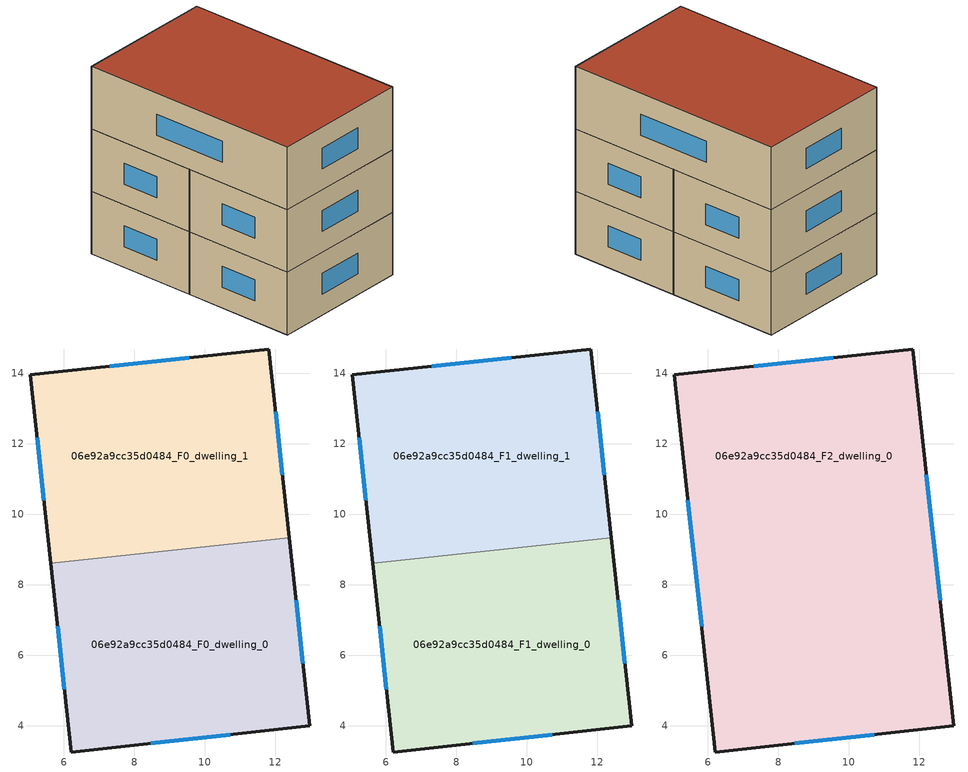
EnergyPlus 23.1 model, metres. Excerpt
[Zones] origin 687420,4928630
06e92a9cc35d0484_F0_dwelling_0
 floor ground (EU_floor_Construction): 12.98,3.99 12.4,9.34 5.63,8.61 6.21,3.25 z0
 wall outside (EU_wall_Construction): 12.4,9.34 12.98,3.99 6.21,3.25 5.63,8.61 z0:3
 wall to 06e92a9cc35d0484_F0_dwelling_1 (EU_wall_Construction): 5.63,8.61 12.4,9.34 z0:3
 window (EU_Window_Construction): 12.59,7.56 12.78,5.77 / 10.72,3.74 8.46,3.5 / 6.01,5.03 5.82,6.82 z1:2
06e92a9cc35d0484_F0_dwelling_1
 floor ground (EU_floor_Construction): 12.4,9.34 11.82,14.69 5.05,13.96 5.63,8.61 z0
 wall outside (EU_wall_Construction): 5.63,8.61 5.05,13.96 11.82,14.69 12.4,9.34 z0:3
 window (EU_Window_Construction): 5.43,10.39 5.24,12.17 / 7.3,14.2 9.56,14.45 / 12.01,12.91 12.2,11.12 z1:2
06e92a9cc35d0484_F1_dwelling_0
 floor to 06e92a9cc35d0484_F0_dwelling_0 (EU_floor_Construction): 12.98,3.99 12.4,9.34 5.63,8.61 6.21,3.25 z3
 wall outside (EU_wall_Construction): 12.4,9.34 12.98,3.99 6.21,3.25 5.63,8.61 z3:6
 wall to 06e92a9cc35d0484_F1_dwelling_1 (EU_wall_Construction): 5.63,8.61 12.4,9.34 z3:6
 window (EU_Window_Construction): 12.59,7.56 12.78,5.77 / 10.72,3.74 8.46,3.5 / 6.01,5.03 5.82,6.82 z4:5
06e92a9cc35d0484_F1_dwelling_1
 floor to 06e92a9cc35d0484_F0_dwelling_1 (EU_floor_Construction): 12.4,9.34 11.82,14.69 5.05,13.96 5.63,8.61 z3
 wall outside (EU_wall_Construction): 5.63,8.61 5.05,13.96 11.82,14.69 12.4,9.34 z3:6
 window (EU_Window_Construction): 5.43,10.39 5.24,12.17 / 7.3,14.2 9.56,14.45 / 12.01,12.91 12.2,11.12 z4:5
06e92a9cc35d0484_F2_dwelling_0
 floor to 06e92a9cc35d0484_F1_dwelling_0 (EU_floor_Construction): 12.98,3.99 12.4,9.34 5.63,8.61 6.21,3.25 z6
 floor to 06e92a9cc35d0484_F1_dwelling_1 (EU_floor_Construction): 12.4,9.34 11.82,14.69 5.05,13.96 5.63,8.61 z6
 wall outside (EU_wall_Construction): 11.82,14.69 12.98,3.99 6.21,3.25 5.05,13.96 11.82,14.69 z6:9
 window (EU_Window_Construction): 12.2,11.12 12.59,7.56 / 10.72,3.74 8.46,3.5 / 5.82,6.82 5.43,10.39 / 7.3,14.2 9.56,14.45 z7:8
 roof outside (EU_roof_Construction): 11.82,14.69 12.98,3.99 6.21,3.25 5.05,13.96 z9
[Building]
EU S2 Campaign: North Axis=0; Terrain=City; Solar Distribution=FullExterior
[Site:Location]
Bologna: Latitude=44.5; Longitude=11.25; Time Zone=1; Elevation=37
[SizingPeriod:WeatherFileDays]
AnnualSizingPeriod: Begin Month=1; Begin Day of Month=1; End Month=12; End Day of Month=31; Day of Week for Start Day=Monday; Use Weather File Daylight Saving Period=No; Use Weather File Rain and Snow Indicators=No
[MATERIAL]
EU_InternalMass_Material: Roughness=MediumRough; Thickness=0.1; Conductivity=1; Density=1800; Specific Heat=900; Thermal Absorptance=0.9; Solar Absorptance=0.7; Visible Absorptance=0.7
[MATERIAL:NOMASS] Roughness=MediumRough; Thermal Absorptance=0.9; Solar Absorptance=0.7; Visible Absorptance=0.7
Name | Thermal Resistance
EU_wall_NoMass | 0.937881
EU_roof_NoMass | 0.548572
EU_floor_NoMass | 0.71348
[WINDOWMATERIAL:SIMPLEGLAZINGSYSTEM]
EU_Window_SimpleGlazing: UFactor=4.25633; Solar Heat Gain Coefficient=0.85; Visible Transmittance=0.85
[CONSTRUCTION]
EU_wall_Construction: EU_wall_NoMass
EU_roof_Construction: EU_roof_NoMass
EU_floor_Construction: EU_floor_NoMass
EU_InternalMass_Construction: EU_InternalMass_Material
EU_Window_Construction: EU_Window_SimpleGlazing
[ZONE] Type=1; Multiplier=1; Ceiling Height=autocalculate; Floor Area=autocalculate; Part of Total Floor Area=Yes
Name | Volume
06e92a9cc35d0484_F0_dwelling_0; 06e92a9cc35d0484_F1_dwelling_0 | 109.98
06e92a9cc35d0484_F2_dwelling_0 | 219.962
06e92a9cc35d0484_F0_dwelling_1; 06e92a9cc35d0484_F1_dwelling_1 | 109.982
[INTERNALMASS] Construction=EU_InternalMass_Construction
Name | Zone or ZoneList | Surface Area
06e92a9cc35d0484_F0_dwelling_0_EU_InternalMass | 06e92a9cc35d0484_F0_dwelling_0 | 36.6599
06e92a9cc35d0484_F0_dwelling_1_EU_InternalMass | 06e92a9cc35d0484_F0_dwelling_1 | 36.6607
06e92a9cc35d0484_F1_dwelling_0_EU_InternalMass | 06e92a9cc35d0484_F1_dwelling_0 | 36.6599
06e92a9cc35d0484_F1_dwelling_1_EU_InternalMass | 06e92a9cc35d0484_F1_dwelling_1 | 36.6607
06e92a9cc35d0484_F2_dwelling_0_EU_InternalMass | 06e92a9cc35d0484_F2_dwelling_0 | 73.3215
[OTHEREQUIPMENT] Fuel Type=Electricity; Design Level Calculation Method=Watts/Area; Power per Zone Floor Area=1; Fraction Latent=0; Fraction Radiant=0; Fraction Lost=0; Carbon Dioxide Generation Rate=0; EndUse Subcategory=EU_Step8_InternalGains
Name | Zone or ZoneList or Space or SpaceList | Schedule
EU_Step8_InternalGain_06e92a9cc35d0484_F0_dwelling_0_f000 | 06e92a9cc35d0484_F0_dwelling_0 | EU_Step8_GainSchedule_06e92a9cc35d0484_F0_dwelling_0_f000
EU_Step8_InternalGain_06e92a9cc35d0484_F0_dwelling_1_f000 | 06e92a9cc35d0484_F0_dwelling_1 | EU_Step8_GainSchedule_06e92a9cc35d0484_F0_dwelling_1_f000
EU_Step8_InternalGain_06e92a9cc35d0484_F1_dwelling_0_f000 | 06e92a9cc35d0484_F1_dwelling_0 | EU_Step8_GainSchedule_06e92a9cc35d0484_F1_dwelling_0_f000
EU_Step8_InternalGain_06e92a9cc35d0484_F1_dwelling_1_f000 | 06e92a9cc35d0484_F1_dwelling_1 | EU_Step8_GainSchedule_06e92a9cc35d0484_F1_dwelling_1_f000
EU_Step8_InternalGain_06e92a9cc35d0484_F2_dwelling_0_f000 | 06e92a9cc35d0484_F2_dwelling_0 | EU_Step8_GainSchedule_06e92a9cc35d0484_F2_dwelling_0_f000
[ZONEVENTILATION:DESIGNFLOWRATE] Schedule=EU_AlwaysOn; Design Flow Rate Calculation Method=AirChanges/Hour; Air Changes per Hour=0.687892; Ventilation Type=Natural; Fan Pressure Rise=0; Fan Total Efficiency=1; Constant Term Coefficient=1; Temperature Term Coefficient=0; Velocity Term Coefficient=0; Velocity Squared Term Coefficient=0; Minimum Indoor Temperature=-100; Maximum Indoor Temperature=100; Delta Temperature=-100; Minimum Outdoor Temperature=-100; Maximum Outdoor Temperature=100; Maximum Wind Speed=40
Name | Zone or ZoneList or Space or SpaceList
EU_ConstantAir_06e92a9cc35d0484_F0_dwelling_0 | 06e92a9cc35d0484_F0_dwelling_0
EU_ConstantAir_06e92a9cc35d0484_F0_dwelling_1 | 06e92a9cc35d0484_F0_dwelling_1
EU_ConstantAir_06e92a9cc35d0484_F1_dwelling_0 | 06e92a9cc35d0484_F1_dwelling_0
EU_ConstantAir_06e92a9cc35d0484_F1_dwelling_1 | 06e92a9cc35d0484_F1_dwelling_1
EU_ConstantAir_06e92a9cc35d0484_F2_dwelling_0 | 06e92a9cc35d0484_F2_dwelling_0
[HVACTEMPLATE:THERMOSTAT] Constant Heating Setpoint=20; Constant Cooling Setpoint=50
EU_HeatOnly_06e92a9cc35d0484_F0_dwelling_0; EU_HeatOnly_06e92a9cc35d0484_F0_dwelling_1; EU_HeatOnly_06e92a9cc35d0484_F1_dwelling_0; EU_HeatOnly_06e92a9cc35d0484_F1_dwelling_1; EU_HeatOnly_06e92a9cc35d0484_F2_dwelling_0
[HVACTEMPLATE:ZONE:IDEALLOADSAIRSYSTEM] System Availability Schedule=EU_AlwaysOn; Maximum Heating Supply Air Temperature=50; Minimum Cooling Supply Air Temperature=13; Maximum Heating Supply Air Humidity Ratio=0.0156; Minimum Cooling Supply Air Humidity Ratio=0.0077; Heating Limit=NoLimit; Cooling Limit=NoLimit; Heating Availability Schedule=EU_AlwaysOn; Cooling Availability Schedule=EU_CoolingOff; Dehumidification Control Type=ConstantSensibleHeatRatio; Cooling Sensible Heat Ratio=0.7; Dehumidification Setpoint=60; Humidification Control Type=None; Humidification Setpoint=30; Outdoor Air Method=None; Outdoor Air Flow Rate per Person=0.00944; Outdoor Air Flow Rate per Zone Floor Area=0; Outdoor Air Flow Rate per Zone=0; Demand Controlled Ventilation Type=None; Outdoor Air Economizer Type=NoEconomizer; Heat Recovery Type=None; Sensible Heat Recovery Effectiveness=0.7; Latent Heat Recovery Effectiveness=0.65
Name | Template Thermostat
06e92a9cc35d0484_F0_dwelling_0 | EU_HeatOnly_06e92a9cc35d0484_F0_dwelling_0
06e92a9cc35d0484_F0_dwelling_1 | EU_HeatOnly_06e92a9cc35d0484_F0_dwelling_1
06e92a9cc35d0484_F1_dwelling_0 | EU_HeatOnly_06e92a9cc35d0484_F1_dwelling_0
06e92a9cc35d0484_F1_dwelling_1 | EU_HeatOnly_06e92a9cc35d0484_F1_dwelling_1
06e92a9cc35d0484_F2_dwelling_0 | EU_HeatOnly_06e92a9cc35d0484_F2_dwelling_0
[SIZING:ZONE] Zone Cooling Design Supply Air Temperature Input Method=SupplyAirTemperature; Zone Cooling Design Supply Air Temperature=13; Zone Heating Design Supply Air Temperature Input Method=SupplyAirTemperature; Zone Heating Design Supply Air Temperature=50; Zone Cooling Design Supply Air Humidity Ratio=0.008; Zone Heating Design Supply Air Humidity Ratio=0.008; Cooling Design Air Flow Method=DesignDay; Cooling Design Air Flow Rate=0; Cooling Minimum Air Flow per Zone Floor Area=0.000762; Cooling Minimum Air Flow=0; Cooling Minimum Air Flow Fraction=0.2; Heating Design Air Flow Method=DesignDay; Heating Design Air Flow Rate=0; Heating Maximum Air Flow per Zone Floor Area=0.002032; Heating Maximum Air Flow=0.141576; Heating Maximum Air Flow Fraction=0.3; Account for Dedicated Outdoor Air System=No; Dedicated Outdoor Air System Control Strategy=NeutralSupplyAir; Dedicated Outdoor Air Low Setpoint Temperature for Design=autosize; Dedicated Outdoor Air High Setpoint Temperature for Design=autosize; Zone Load Sizing Method=Sensible Load Only No Latent Load; Zone Latent Cooling Design Supply Air Humidity Ratio Input Method=HumidityRatioDifference; Zone Cooling Design Supply Air Humidity Ratio Difference=0.005; Zone Latent Heating Design Supply Air Humidity Ratio Input Method=HumidityRatioDifference; Zone Humidification Design Supply Air Humidity Ratio Difference=0.005
06e92a9cc35d0484_F0_dwelling_0; 06e92a9cc35d0484_F0_dwelling_1; 06e92a9cc35d0484_F1_dwelling_0; 06e92a9cc35d0484_F1_dwelling_1; 06e92a9cc35d0484_F2_dwelling_0
[SCHEDULE:CONSTANT]
Name | Hourly Value
EU_AlwaysOn | 1
EU_CoolingOff | 0
[SCHEDULE:FILE] Column Number=1; Rows to Skip at Top=0; Number of Hours of Data=8760; Column Separator=Comma; Interpolate to Timestep=No; Minutes per Item=60; Adjust Schedule for Daylight Savings=Yes
Name | File
EU_Step8_GainSchedule_06e92a9cc35d0484_F0_dwelling_0_f000 | ../../schedules/06e92a9cc35d0484/06e92a9cc35d0484_F0_dwelling_0_f000_gain.csv
EU_Step8_GainSchedule_06e92a9cc35d0484_F0_dwelling_1_f000 | ../../schedules/06e92a9cc35d0484/06e92a9cc35d0484_F0_dwelling_1_f000_gain.csv
EU_Step8_GainSchedule_06e92a9cc35d0484_F1_dwelling_0_f000 | ../../schedules/06e92a9cc35d0484/06e92a9cc35d0484_F1_dwelling_0_f000_gain.csv
EU_Step8_GainSchedule_06e92a9cc35d0484_F1_dwelling_1_f000 | ../../schedules/06e92a9cc35d0484/06e92a9cc35d0484_F1_dwelling_1_f000_gain.csv
EU_Step8_GainSchedule_06e92a9cc35d0484_F2_dwelling_0_f000 | ../../schedules/06e92a9cc35d0484/06e92a9cc35d0484_F2_dwelling_0_f000_gain.csv
